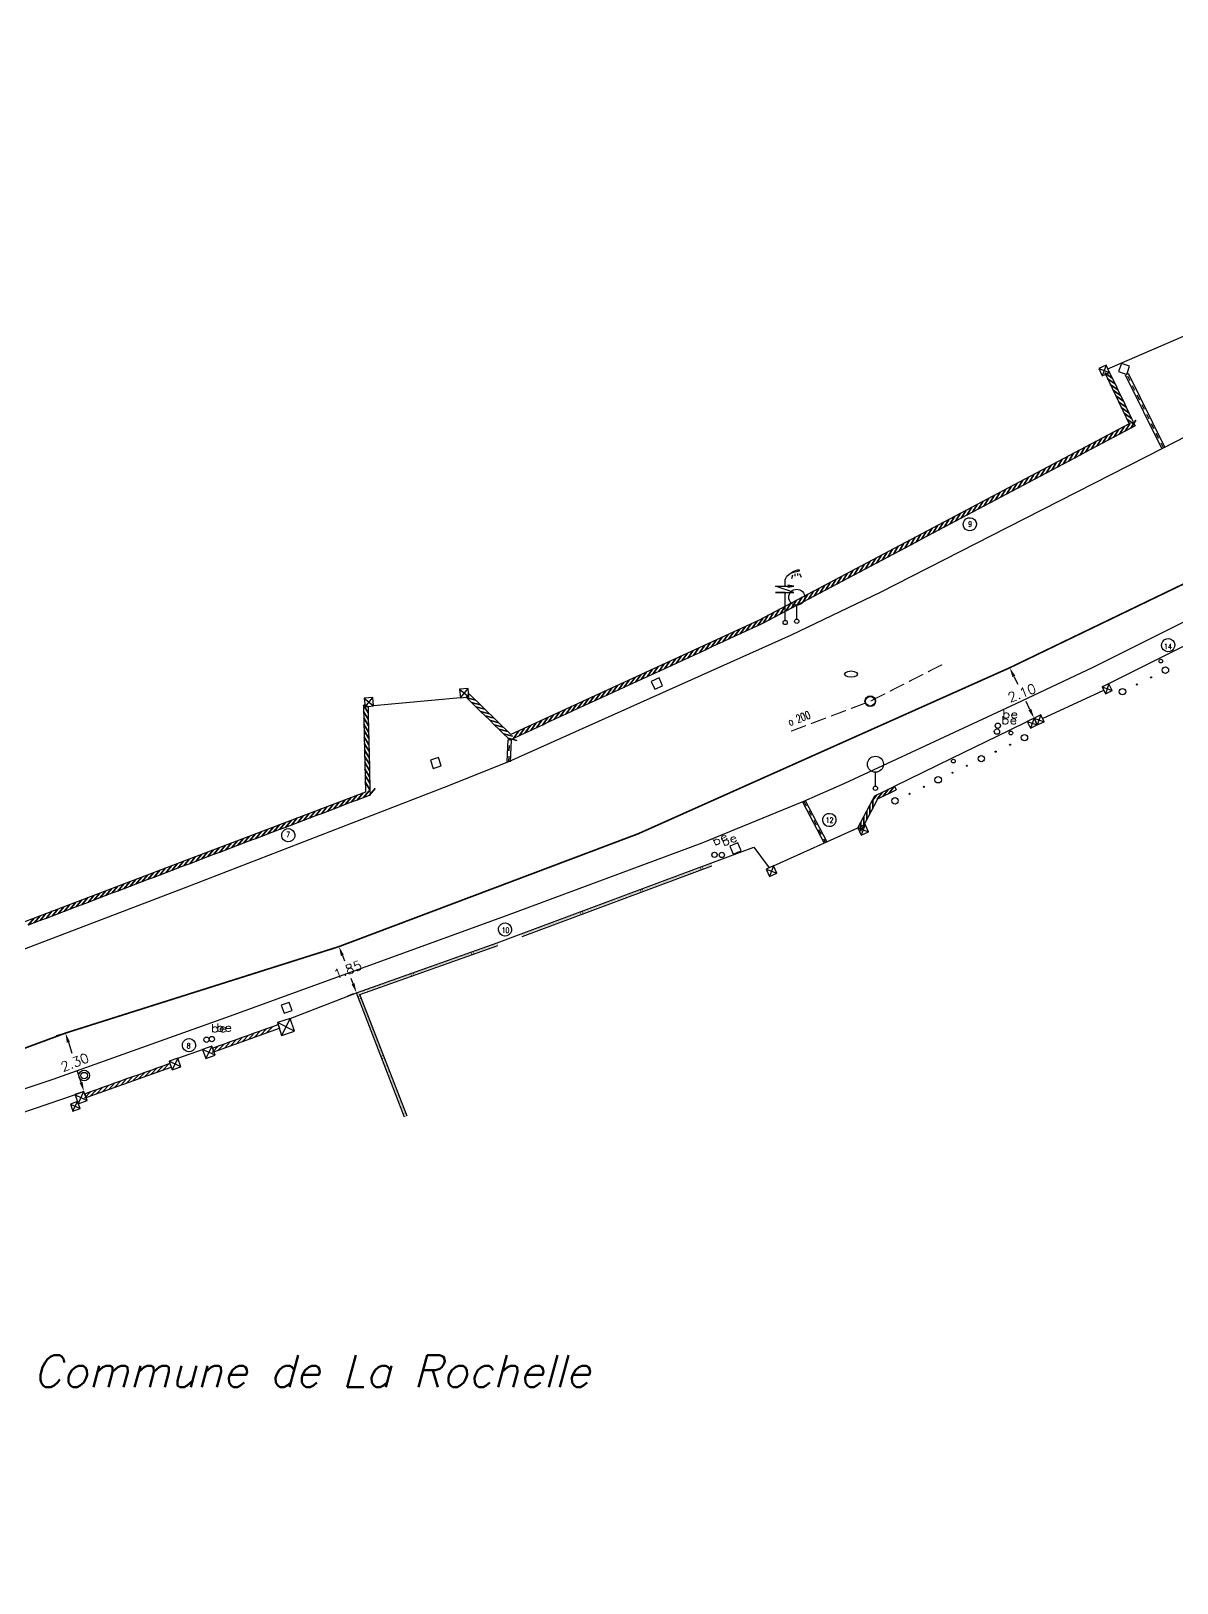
# Model space of a CAD drawing. Extents: x 329973 to 330360, y 136304 to 136475.
# Drawn here: x 330097.5 to 330140.4, y 136341.1 to 136399.3 of the extents above; entities that cross this region are included whole.
import ezdxf
from ezdxf.enums import TextEntityAlignment as Align

# ---------------------------------------------------------------- set-up
doc = ezdxf.new("R2010")
doc.units = 0
doc.header["$PDMODE"] = 2
doc.header["$PDSIZE"] = 0.1
for name, color, linetype in [('A-RESEAU-EAU', 5, 'Continuous'), ('TOP$BATI', 7, 'Continuous'), ('TOP$BORNE-ST', 7, 'Continuous'), ('TOP$EAU', 7, 'Continuous'), ('TOP$GAZ', 7, 'Continuous'), ('TOP$MUR-CLOT', 7, 'Continuous'), ('TOP$PARCELLE', 7, 'Continuous'), ('TOP$PLUVIAL', 7, 'Continuous'), ('TOP$RECL', 7, 'Continuous'), ('TOP$SIGNALIS', 7, 'Continuous'), ('TOP$TOPO', 7, 'Continuous'), ('TOP$TXTEP', 7, 'Continuous'), ('TOP$TXTNO', 7, 'Continuous'), ('TOP$VANNE', 7, 'Continuous'), ('TOP$VEGETAUX', 7, 'Continuous'), ('TOP$VOIRIE', 7, 'Continuous')]:
    doc.layers.add(name, color=color, linetype=linetype)
doc.styles.add('J8', font='SIMPLEX', dxfattribs={"height": 10})
doc.styles.add('NC1', font='SIMPLEX', dxfattribs={"width": 0.7, "height": 0.2})
doc.styles.add('NC2', font='SIMPLEX', dxfattribs={"width": 0.7, "height": 0.3})
doc.styles.get("Standard").update_dxf_attribs({"font": 'SIMPLEX'})
doc.dimstyles.get("Standard").update_dxf_attribs({"dimtxt": 0.18, "dimasz": 0.18, "dimexe": 0.18, "dimexo": 0.0625, "dimgap": 0.09, "dimtad": 0, "dimtih": 1, "dimtoh": 1, "dimdec": 4, "dimzin": 0, "dimdsep": 46, "dimtxsty": 'STANDARD', "dimcen": 0.09, "dimadec": 0, "dimazin": 0, "dimtfac": 1, "dimtdec": 4, "dimtofl": 0, "dimtmove": 0, "dimatfit": 3, "dimfxl": 1, "dimtolj": 1, "dimtzin": 0, "dimarcsym": 0})

# ---------------------------------------------------------------- blocks, each defined once
blk = doc.blocks.new('1S075')
at = {"color": 0}
blk.add_circle((0, 0), 0.1, dxfattribs=at)
at = {"color": 0, "width": 1.354839}
blk.add_text('be', height=0.3, dxfattribs=at).set_placement((0.16, 0.28), (0.76, 0.28), align=Align.FIT)
blk = doc.blocks.new('1S059')
at = {"color": 0}
for p, q in [((0.16, 0.16), (-0.16, 0.16)), ((-0.16, 0.16), (-0.16, -0.16)), ((0, 0), (0, 0)), ((0.16, -0.16), (0.16, 0.16)), ((-0.16, -0.16), (0.16, -0.16))]:
    blk.add_line(p, q, dxfattribs=at)
blk = doc.blocks.new('1S060')
at = {"color": 0}
for p, q in [((0.06, 1.74), (0.14, 1.8)), ((0.14, 1.8), (0.22, 1.86)), ((0.26, 1.86), (0.2, 1.84)), ((0.22, 1.86), (0.32, 1.92)), ((0.28, 1.78), (0.24, 1.64)), ((0.52, 1.92), (0.26, 1.86)), ((0.32, 1.92), (0.46, 1.98)), ((0.36, 1.82), (0.36, 1.74)), ((0.46, 1.98), (0.5, 1.98)), ((0.46, 1.84), (0.46, 1.76)), ((0.5, 1.98), (0.52, 1.98)), ((0.52, 1.98), (0.52, 1.96)), ((0.52, 1.96), (0.52, 1.94)), ((0.52, 1.94), (0.52, 1.92)), ((0.54, 1.84), (0.6, 1.7)), ((0.32, 1.12), (-0.36, 1.36)), ((-0.36, 1.36), (0.32, 1.36)), ((0, 1.6), (0.02, 1.66)), ((0, 1.36), (0, 1.6)), ((0.02, 1.66), (0.06, 1.74)), ((0.32, 1.36), (0.1, 1.4)), ((0.1, 1.32), (0.32, 1.36)), ((0, 1.12), (-0.36, 1.12)), ((-0.36, 1.12), (0.32, 1.12)), ((0, 0.08), (0, 1.12))]:
    blk.add_line(p, q, dxfattribs=at)
blk.add_circle((0, 0), 0.08, dxfattribs=at)
blk = doc.blocks.new('1S144')
at = {"color": 0}
blk.add_line((0, 0.08), (0, 0.6), dxfattribs=at)
for centre, radius in [((0, 0.9), 0.3), ((0, 0), 0.08)]:
    blk.add_circle(centre, radius, dxfattribs=at)
blk = doc.blocks.new('1S098')
at = {"color": 0}
blk.add_line((0, 0), (0, 0), dxfattribs=at)
for radius in [0.2, 0.18]:
    blk.add_circle((0, 0), radius, dxfattribs=at)
blk = doc.blocks.new('1S074')
at = {"color": 0}
for p, q in [((-0.24, 0), (-0.2, 0.06)), ((-0.2, -0.06), (-0.24, 0)), ((-0.2, 0.06), (-0.12, 0.1)), ((-0.12, 0.1), (0, 0.12)), ((0, 0.12), (0.12, 0.1)), ((0, 0), (0, 0)), ((0.12, 0.1), (0.2, 0.06)), ((0.2, 0.06), (0.24, 0)), ((0.24, 0), (0.2, -0.06)), ((-0.12, -0.1), (-0.2, -0.06)), ((0, -0.12), (-0.12, -0.1)), ((0.12, -0.1), (0, -0.12)), ((0.2, -0.06), (0.12, -0.1))]:
    blk.add_line(p, q, dxfattribs=at)
blk = doc.blocks.new('1S005')
at = {"color": 0}
blk.add_line((0, 0), (0, 0), dxfattribs=at)
for radius in [0.2, 0.12]:
    blk.add_circle((0, 0), radius, dxfattribs=at)
blk = doc.blocks.new('2S072')
at = {"color": 0}
for p, q in [((1, 1), (0, 1)), ((0, 1), (0, 0)), ((0, 0), (1, 1)), ((1, 1), (0, 1)), ((0, 1), (1, 0)), ((0, 0), (1, 0)), ((1, 0), (1, 1))]:
    blk.add_line(p, q, dxfattribs=at)
blk = doc.blocks.new('*D65')
at = {"color": 0, "linetype": 'ByBlock', "transparency": 16777216}
for p, q in [((330134.052, 136375.382), (330133.84, 136375.28)), ((330134.321, 136375.112), (330134.464, 136374.816)), ((330134.92, 136373.869), (330134.778, 136374.165)), ((330134.964, 136373.491), (330134.752, 136373.388))]:
    blk.add_line(p, q, dxfattribs=at)
for points in [[(330134.375, 136375.138), (330134.267, 136375.086), (330134.165, 136375.436)], [(330134.974, 136373.895), (330134.866, 136373.843), (330135.077, 136373.545)]]:
    blk.add_solid(points, dxfattribs=at)
at = {"layer": 'DEFPOINTS', "color": 0, "linetype": 'ByBlock', "transparency": 16777216}
for p in [(330134.165, 136375.436, 7.846), (330135.077, 136373.545, 5.083), (330135.077, 136373.545)]:
    blk.add_point(p, dxfattribs=at)
at = {"color": 0, "linetype": 'ByBlock', "transparency": 16777216, "insert": (330134.621, 136374.491), "char_height": 0.36, "attachment_point": 5, "rotation": 20.99594}
blk.add_mtext('\\A1;2.10', dxfattribs=at)
blk = doc.blocks.new('*D66')
at = {"color": 0, "linetype": 'ByBlock', "transparency": 16777216}
for p, q in [((330098.648, 136361.702), (330098.424, 136361.631)), ((330098.876, 136361.397), (330099.006, 136360.987)), ((330099.352, 136359.89), (330099.223, 136360.3)), ((330099.342, 136359.509), (330099.118, 136359.438))]:
    blk.add_line(p, q, dxfattribs=at)
for points in [[(330098.819, 136361.379), (330098.933, 136361.415), (330098.768, 136361.74)], [(330099.295, 136359.872), (330099.41, 136359.908), (330099.461, 136359.547)]]:
    blk.add_solid(points, dxfattribs=at)
at = {"layer": 'DEFPOINTS', "color": 0, "linetype": 'ByBlock', "transparency": 16777216}
for p in [(330098.768, 136361.74, 7.846), (330098.768, 136361.74), (330099.461, 136359.547, 5.64)]:
    blk.add_point(p, dxfattribs=at)
at = {"color": 0, "linetype": 'ByBlock', "transparency": 16777216, "insert": (330099.114, 136360.643), "char_height": 0.36, "attachment_point": 5, "rotation": 20.99594}
blk.add_mtext('\\A1;2.30', dxfattribs=at)
blk = doc.blocks.new('*D67')
at = {"color": 0, "linetype": 'ByBlock', "transparency": 16777216}
for p, q in [((330108.906, 136364.939), (330108.686, 136364.856)), ((330109.15, 136364.646), (330109.223, 136364.454)), ((330109.549, 136363.589), (330109.477, 136363.781)), ((330109.559, 136363.208), (330109.339, 136363.125))]:
    blk.add_line(p, q, dxfattribs=at)
for points in [[(330109.094, 136364.625), (330109.206, 136364.667), (330109.023, 136364.983)], [(330109.493, 136363.568), (330109.605, 136363.61), (330109.676, 136363.252)]]:
    blk.add_solid(points, dxfattribs=at)
at = {"layer": 'DEFPOINTS', "color": 0, "linetype": 'ByBlock', "transparency": 16777216}
for p in [(330109.023, 136364.983, 7.846), (330109.676, 136363.252, 5.469), (330109.676, 136363.252)]:
    blk.add_point(p, dxfattribs=at)
at = {"color": 0, "linetype": 'ByBlock', "transparency": 16777216, "insert": (330109.35, 136364.117), "char_height": 0.36, "attachment_point": 5, "rotation": 20.99594}
blk.add_mtext('\\A1;1.85', dxfattribs=at)

msp = doc.modelspace()

# ---------------------------------------------------------------- linework, layer by layer
at = {"layer": 'A-RESEAU-EAU', "const_width": 0.06, "elevation": 7.846}
msp.add_lwpolyline([(330265.103, 136440.484), (330251.703, 136435.154), (330243.943, 136431.416), (330237.216, 136427.922), (330223.157, 136420.285), (330216.451, 136416.849), (330195.207, 136405.972), (330186.28, 136401.237), (330175.385, 136395.776), (330162.704, 136389.283), (330153.247, 136384.635), (330134.165, 136375.436), (330120.239, 136369.213), (330109.023, 136364.983), (330098.768, 136361.74), (330079.583, 136354.627), (330069.078, 136351.149), (330040.901, 136341.155)], dxfattribs=at)
at = {"layer": 'TOP$MUR-CLOT', "color": 0}
for points, elevation in [([(330137.906, 136386.51), (330138.01, 136386.294), (330137.727, 136386.491), (330138.01, 136386.294), (330138.113, 136386.077), (330137.83, 136386.274), (330138.113, 136386.077), (330138.217, 136385.861), (330137.934, 136386.058), (330138.217, 136385.861), (330138.321, 136385.644), (330138.038, 136385.841), (330138.321, 136385.644), (330138.425, 136385.428), (330138.142, 136385.625), (330138.425, 136385.428), (330138.528, 136385.211), (330138.245, 136385.409), (330138.528, 136385.211), (330138.632, 136384.995), (330138.349, 136385.192), (330138.632, 136384.995), (330138.736, 136384.779), (330138.453, 136384.976), (330138.736, 136384.779), (330138.84, 136384.562), (330138.557, 136384.759), (330138.84, 136384.562), (330138.866, 136384.507), (330138.708, 136384.423), (330138.893, 136384.714), (330138.708, 136384.423), (330138.496, 136384.311), (330138.681, 136384.601), (330138.496, 136384.311), (330138.284, 136384.198), (330138.469, 136384.489), (330138.284, 136384.198), (330138.072, 136384.086), (330138.257, 136384.377), (330138.072, 136384.086), (330137.86, 136383.973), (330138.045, 136384.264), (330137.86, 136383.973), (330137.648, 136383.861), (330137.833, 136384.152), (330137.648, 136383.861), (330137.436, 136383.748), (330137.621, 136384.039), (330137.436, 136383.748), (330137.224, 136383.636), (330137.409, 136383.927), (330137.224, 136383.636), (330137.012, 136383.523), (330137.197, 136383.814), (330137.012, 136383.523), (330136.8, 136383.411), (330136.985, 136383.702), (330136.8, 136383.411), (330136.588, 136383.298), (330136.773, 136383.589), (330136.588, 136383.298), (330136.376, 136383.186), (330136.561, 136383.477), (330136.376, 136383.186), (330136.164, 136383.073), (330136.349, 136383.364), (330136.164, 136383.073), (330135.952, 136382.961), (330136.137, 136383.252), (330135.952, 136382.961), (330135.74, 136382.848), (330135.925, 136383.139), (330135.74, 136382.848), (330135.528, 136382.736), (330135.713, 136383.027), (330135.528, 136382.736), (330135.316, 136382.624), (330135.501, 136382.914), (330135.316, 136382.624), (330135.104, 136382.511), (330135.289, 136382.802), (330135.104, 136382.511), (330134.892, 136382.399), (330135.077, 136382.689), (330134.892, 136382.399), (330134.68, 136382.286), (330134.865, 136382.577), (330134.68, 136382.286), (330134.468, 136382.174), (330134.653, 136382.464), (330134.468, 136382.174), (330134.256, 136382.061), (330134.441, 136382.352), (330134.256, 136382.061), (330134.044, 136381.949), (330134.229, 136382.239), (330134.044, 136381.949), (330133.832, 136381.836), (330134.017, 136382.127), (330133.832, 136381.836), (330133.62, 136381.724), (330133.805, 136382.014), (330133.62, 136381.724), (330133.408, 136381.611), (330133.593, 136381.902), (330133.408, 136381.611), (330133.196, 136381.499), (330133.381, 136381.789), (330133.196, 136381.499), (330132.984, 136381.386), (330133.169, 136381.677), (330132.984, 136381.386), (330132.772, 136381.274), (330132.957, 136381.565), (330132.772, 136381.274), (330132.56, 136381.161), (330132.745, 136381.452), (330132.56, 136381.161), (330132.348, 136381.049), (330132.533, 136381.34), (330132.348, 136381.049), (330132.136, 136380.936), (330132.321, 136381.227), (330132.136, 136380.936), (330131.924, 136380.824), (330132.109, 136381.115), (330131.924, 136380.824), (330131.712, 136380.711), (330131.897, 136381.002), (330131.712, 136380.711), (330131.5, 136380.599), (330131.685, 136380.89), (330131.5, 136380.599), (330131.288, 136380.486), (330131.473, 136380.777), (330131.288, 136380.486), (330131.076, 136380.374), (330131.261, 136380.665), (330131.076, 136380.374), (330130.864, 136380.261), (330131.049, 136380.552), (330130.864, 136380.261), (330130.652, 136380.149), (330130.837, 136380.44), (330130.652, 136380.149), (330130.44, 136380.036), (330130.625, 136380.327), (330130.44, 136380.036), (330130.228, 136379.924), (330130.413, 136380.215), (330130.228, 136379.924), (330130.016, 136379.812), (330130.201, 136380.102), (330130.016, 136379.812), (330129.804, 136379.699), (330129.989, 136379.99), (330129.804, 136379.699), (330129.592, 136379.587), (330129.777, 136379.877), (330129.592, 136379.587), (330129.38, 136379.474), (330129.565, 136379.765), (330129.38, 136379.474), (330129.168, 136379.362), (330129.353, 136379.652), (330129.168, 136379.362), (330128.956, 136379.249), (330129.141, 136379.54), (330128.956, 136379.249), (330128.744, 136379.137), (330128.929, 136379.427), (330128.744, 136379.137), (330128.532, 136379.024), (330128.717, 136379.315), (330128.532, 136379.024), (330128.32, 136378.912), (330128.505, 136379.202), (330128.32, 136378.912), (330128.108, 136378.799), (330128.293, 136379.09), (330128.108, 136378.799), (330127.896, 136378.687), (330128.081, 136378.978), (330127.896, 136378.687), (330127.683, 136378.574), (330127.869, 136378.865), (330127.683, 136378.574), (330127.471, 136378.462), (330127.657, 136378.753), (330127.471, 136378.462), (330127.259, 136378.349), (330127.445, 136378.64), (330127.259, 136378.349), (330127.047, 136378.237), (330127.233, 136378.528), (330127.047, 136378.237), (330126.835, 136378.124), (330127.021, 136378.415), (330126.835, 136378.124), (330126.623, 136378.012), (330126.809, 136378.303), (330126.623, 136378.012), (330126.411, 136377.899), (330126.597, 136378.19), (330126.411, 136377.899), (330126.199, 136377.787), (330126.385, 136378.078), (330126.199, 136377.787), (330125.987, 136377.674), (330126.173, 136377.965), (330125.987, 136377.674), (330125.775, 136377.562), (330125.961, 136377.853), (330125.775, 136377.562), (330125.563, 136377.449), (330125.749, 136377.74), (330125.563, 136377.449), (330125.351, 136377.337), (330125.537, 136377.628), (330125.351, 136377.337), (330125.139, 136377.224), (330125.325, 136377.515), (330125.139, 136377.224), (330124.927, 136377.112), (330125.113, 136377.403), (330124.927, 136377.112), (330124.818, 136377.054), (330124.712, 136377.005), (330124.914, 136377.285), (330124.712, 136377.005), (330124.494, 136376.905), (330124.696, 136377.185), (330124.494, 136376.905), (330124.277, 136376.805), (330124.478, 136377.084), (330124.277, 136376.805), (330124.059, 136376.704), (330124.26, 136376.984), (330124.059, 136376.704), (330123.841, 136376.604), (330124.042, 136376.884), (330123.841, 136376.604), (330123.623, 136376.503), (330123.824, 136376.783), (330123.623, 136376.503), (330123.405, 136376.403), (330123.606, 136376.683), (330123.405, 136376.403), (330123.187, 136376.302), (330123.388, 136376.582), (330123.187, 136376.302), (330122.969, 136376.202), (330123.17, 136376.482), (330122.969, 136376.202), (330122.751, 136376.101), (330122.952, 136376.381), (330122.751, 136376.101), (330122.533, 136376.001), (330122.734, 136376.281), (330122.533, 136376.001), (330122.315, 136375.901), (330122.516, 136376.181), (330122.315, 136375.901), (330122.097, 136375.8), (330122.298, 136376.08), (330122.097, 136375.8), (330121.879, 136375.7), (330122.08, 136375.98), (330121.879, 136375.7), (330121.661, 136375.599), (330121.862, 136375.879), (330121.661, 136375.599), (330121.443, 136375.499), (330121.644, 136375.779), (330121.443, 136375.499), (330121.225, 136375.398), (330121.426, 136375.678), (330121.225, 136375.398), (330121.007, 136375.298), (330121.208, 136375.578), (330121.007, 136375.298), (330120.789, 136375.198), (330120.99, 136375.478), (330120.789, 136375.198), (330120.571, 136375.097), (330120.772, 136375.377), (330120.571, 136375.097), (330120.353, 136374.997), (330120.554, 136375.277), (330120.353, 136374.997), (330120.135, 136374.896), (330120.336, 136375.176), (330120.135, 136374.896), (330119.917, 136374.796), (330120.118, 136375.076), (330119.917, 136374.796), (330119.699, 136374.695), (330119.9, 136374.975), (330119.699, 136374.695), (330119.481, 136374.595), (330119.682, 136374.875), (330119.481, 136374.595), (330119.263, 136374.495), (330119.464, 136374.774), (330119.263, 136374.495), (330119.045, 136374.394), (330119.246, 136374.674), (330119.045, 136374.394), (330118.827, 136374.294), (330119.028, 136374.574), (330118.827, 136374.294), (330118.609, 136374.193), (330118.81, 136374.473), (330118.609, 136374.193), (330118.391, 136374.093), (330118.593, 136374.373), (330118.391, 136374.093), (330118.173, 136373.992), (330118.375, 136374.272), (330118.173, 136373.992), (330117.955, 136373.892), (330118.157, 136374.172), (330117.955, 136373.892), (330117.737, 136373.791), (330117.939, 136374.071), (330117.737, 136373.791), (330117.519, 136373.691), (330117.721, 136373.971), (330117.519, 136373.691), (330117.301, 136373.591), (330117.503, 136373.871), (330117.301, 136373.591), (330117.083, 136373.49), (330117.285, 136373.77), (330117.083, 136373.49), (330116.865, 136373.39), (330117.067, 136373.67), (330116.865, 136373.39), (330116.647, 136373.289), (330116.849, 136373.569), (330116.647, 136373.289), (330116.429, 136373.189), (330116.631, 136373.469), (330116.429, 136373.189), (330116.211, 136373.088), (330116.413, 136373.368), (330116.211, 136373.088), (330115.993, 136372.988), (330116.195, 136373.268), (330115.993, 136372.988), (330115.775, 136372.888), (330115.977, 136373.168), (330115.775, 136372.888), (330115.558, 136372.787), (330115.759, 136373.067), (330115.558, 136372.787), (330115.427, 136372.727), (330115.358, 136372.794), (330115.692, 136372.706), (330115.358, 136372.794), (330115.187, 136372.962), (330115.52, 136372.874), (330115.187, 136372.962), (330115.015, 136373.13), (330115.348, 136373.042), (330115.015, 136373.13), (330114.843, 136373.298), (330115.177, 136373.21), (330114.843, 136373.298), (330114.672, 136373.466), (330115.005, 136373.377), (330114.672, 136373.466), (330114.5, 136373.633), (330114.834, 136373.545), (330114.5, 136373.633), (330114.329, 136373.801), (330114.662, 136373.713), (330114.329, 136373.801), (330114.157, 136373.969), (330114.49, 136373.881), (330114.157, 136373.969), (330113.986, 136374.137), (330114.319, 136374.049), (330113.986, 136374.137), (330113.814, 136374.305), (330114.147, 136374.216), (330113.814, 136374.305), (330113.784, 136374.334)], 5.2), ([(330137.753, 136386.437), (330138.642, 136384.581), (330124.743, 136377.206), (330115.462, 136372.93), (330113.903, 136374.456)], 5.2), ([(330137.906, 136386.51), (330137.753, 136386.437)], 5.2), ([(330113.784, 136374.334), (330113.903, 136374.456)], 5.312), ([(330109.939, 136373.981), (330110.013, 136370.774), (330103.041, 136368.126), (330095.424, 136365.225), (330091.404, 136369.976)], 5.335), ([(330110.109, 136373.984), (330110.115, 136373.745), (330109.938, 136374.041), (330110.115, 136373.745), (330110.12, 136373.505), (330109.944, 136373.801), (330110.12, 136373.505), (330110.126, 136373.265), (330109.949, 136373.561), (330110.126, 136373.265), (330110.132, 136373.025), (330109.955, 136373.321), (330110.132, 136373.025), (330110.137, 136372.785), (330109.96, 136373.081), (330110.137, 136372.785), (330110.143, 136372.545), (330109.966, 136372.841), (330110.143, 136372.545), (330110.148, 136372.305), (330109.971, 136372.601), (330110.148, 136372.305), (330110.154, 136372.065), (330109.977, 136372.361), (330110.154, 136372.065), (330110.159, 136371.825), (330109.982, 136372.121), (330110.159, 136371.825), (330110.165, 136371.585), (330109.988, 136371.881), (330110.165, 136371.585), (330110.17, 136371.345), (330109.993, 136371.641), (330110.17, 136371.345), (330110.176, 136371.105), (330109.999, 136371.401), (330110.176, 136371.105), (330110.181, 136370.865), (330110.004, 136371.161), (330110.181, 136370.865), (330110.186, 136370.658), (330110.156, 136370.646), (330110.376, 136370.912), (330110.156, 136370.646), (330109.931, 136370.561), (330110.151, 136370.827), (330109.931, 136370.561), (330109.707, 136370.476), (330109.927, 136370.741), (330109.707, 136370.476), (330109.482, 136370.391), (330109.703, 136370.656), (330109.482, 136370.391), (330109.258, 136370.306), (330109.478, 136370.571), (330109.258, 136370.306), (330109.034, 136370.22), (330109.254, 136370.486), (330109.034, 136370.22), (330108.809, 136370.135), (330109.029, 136370.401), (330108.809, 136370.135), (330108.585, 136370.05), (330108.805, 136370.315), (330108.585, 136370.05), (330108.361, 136369.965), (330108.581, 136370.23), (330108.361, 136369.965), (330108.136, 136369.879), (330108.356, 136370.145), (330108.136, 136369.879), (330107.912, 136369.794), (330108.132, 136370.06), (330107.912, 136369.794), (330107.688, 136369.709), (330107.908, 136369.974), (330107.688, 136369.709), (330107.463, 136369.624), (330107.683, 136369.889), (330107.463, 136369.624), (330107.239, 136369.539), (330107.459, 136369.804), (330107.239, 136369.539), (330107.014, 136369.453), (330107.235, 136369.719), (330107.014, 136369.453), (330106.79, 136369.368), (330107.01, 136369.634), (330106.79, 136369.368), (330106.566, 136369.283), (330106.786, 136369.548), (330106.566, 136369.283), (330106.341, 136369.198), (330106.561, 136369.463), (330106.341, 136369.198), (330106.117, 136369.113), (330106.337, 136369.378), (330106.117, 136369.113), (330105.893, 136369.027), (330106.113, 136369.293), (330105.893, 136369.027), (330105.668, 136368.942), (330105.888, 136369.208), (330105.668, 136368.942), (330105.444, 136368.857), (330105.664, 136369.122), (330105.444, 136368.857), (330105.22, 136368.772), (330105.44, 136369.037), (330105.22, 136368.772), (330104.995, 136368.686), (330105.215, 136368.952), (330104.995, 136368.686), (330104.771, 136368.601), (330104.991, 136368.867), (330104.771, 136368.601), (330104.546, 136368.516), (330104.767, 136368.781), (330104.546, 136368.516), (330104.322, 136368.431), (330104.542, 136368.696), (330104.322, 136368.431), (330104.098, 136368.346), (330104.318, 136368.611), (330104.098, 136368.346), (330103.873, 136368.26), (330104.093, 136368.526), (330103.873, 136368.26), (330103.649, 136368.175), (330103.869, 136368.441), (330103.649, 136368.175), (330103.425, 136368.09), (330103.645, 136368.355), (330103.425, 136368.09), (330103.2, 136368.005), (330103.42, 136368.27), (330103.2, 136368.005), (330103.101, 136367.967), (330102.976, 136367.919), (330103.196, 136368.185), (330102.976, 136367.919), (330102.752, 136367.834), (330102.972, 136368.1), (330102.752, 136367.834), (330102.527, 136367.749), (330102.747, 136368.014), (330102.527, 136367.749), (330102.303, 136367.663), (330102.523, 136367.929), (330102.303, 136367.663), (330102.079, 136367.578), (330102.299, 136367.843), (330102.079, 136367.578), (330101.855, 136367.492), (330102.074, 136367.758), (330101.855, 136367.492), (330101.63, 136367.407), (330101.85, 136367.672), (330101.63, 136367.407), (330101.406, 136367.321), (330101.626, 136367.587), (330101.406, 136367.321), (330101.182, 136367.236), (330101.402, 136367.502), (330101.182, 136367.236), (330100.957, 136367.151), (330101.177, 136367.416), (330100.957, 136367.151), (330100.733, 136367.065), (330100.953, 136367.331), (330100.733, 136367.065), (330100.509, 136366.98), (330100.729, 136367.245), (330100.509, 136366.98), (330100.285, 136366.894), (330100.504, 136367.16), (330100.285, 136366.894), (330100.06, 136366.809), (330100.28, 136367.074), (330100.06, 136366.809), (330099.836, 136366.723), (330100.056, 136366.989), (330099.836, 136366.723), (330099.612, 136366.638), (330099.832, 136366.904), (330099.612, 136366.638), (330099.387, 136366.553), (330099.607, 136366.818), (330099.387, 136366.553), (330099.163, 136366.467), (330099.383, 136366.733), (330099.163, 136366.467), (330098.939, 136366.382), (330099.159, 136366.647), (330098.939, 136366.382), (330098.715, 136366.296), (330098.934, 136366.562), (330098.715, 136366.296), (330098.49, 136366.211), (330098.71, 136366.476), (330098.49, 136366.211), (330098.266, 136366.125), (330098.486, 136366.391), (330098.266, 136366.125), (330098.042, 136366.04), (330098.262, 136366.306), (330098.042, 136366.04), (330097.818, 136365.955), (330098.037, 136366.22), (330097.818, 136365.955), (330097.593, 136365.869), (330097.813, 136366.135), (330097.593, 136365.869), (330097.369, 136365.784), (330097.589, 136366.049), (330097.369, 136365.784)], 5.335), ([(330110.109, 136373.984), (330109.939, 136373.981)], 5.335), ([(330129.844, 136370.992), (330129.91, 136370.857)], 5.182), ([(330115.848, 136365.461), (330122.965, 136368.104)], 5.388), ([(330115.883, 136365.367), (330123, 136368.01)], 5.388), ([(330111.48, 136358.589), (330109.676, 136363.252), (330114.948, 136365.122)], 5.469), ([(330111.574, 136358.625), (330109.806, 136363.192), (330114.981, 136365.028)], 5.469), ([(330104.277, 136361.178), (330104.503, 136361.259), (330104.271, 136361.016), (330104.503, 136361.259), (330104.729, 136361.34), (330104.497, 136361.097), (330104.729, 136361.34), (330104.955, 136361.421), (330104.723, 136361.178), (330104.955, 136361.421), (330105.181, 136361.502), (330104.949, 136361.259), (330105.181, 136361.502), (330105.407, 136361.583), (330105.175, 136361.34), (330105.407, 136361.583), (330105.633, 136361.664), (330105.401, 136361.421), (330105.633, 136361.664), (330105.858, 136361.745), (330105.627, 136361.502), (330105.858, 136361.745), (330106.084, 136361.826), (330105.853, 136361.583), (330106.084, 136361.826), (330106.31, 136361.907), (330106.078, 136361.664), (330106.31, 136361.907), (330106.536, 136361.988), (330106.304, 136361.745), (330106.536, 136361.988), (330106.737, 136362.06)], 5.575), ([(330104.328, 136361.037), (330106.788, 136361.919)], 5.575), ([(330106.737, 136362.06), (330106.788, 136361.919)], 5.509), ([(330104.277, 136361.178), (330104.328, 136361.037)], 5.575), ([(330099.49, 136359.467), (330099.716, 136359.547), (330099.483, 136359.305), (330099.716, 136359.547), (330099.942, 136359.628), (330099.709, 136359.386), (330099.942, 136359.628), (330100.168, 136359.709), (330099.935, 136359.467), (330100.168, 136359.709), (330100.394, 136359.789), (330100.162, 136359.547), (330100.394, 136359.789), (330100.62, 136359.87), (330100.388, 136359.628), (330100.62, 136359.87), (330100.846, 136359.95), (330100.614, 136359.708), (330100.846, 136359.95), (330101.072, 136360.031), (330100.84, 136359.789), (330101.072, 136360.031), (330101.298, 136360.112), (330101.066, 136359.87), (330101.298, 136360.112), (330101.524, 136360.192), (330101.292, 136359.95), (330101.524, 136360.192), (330101.75, 136360.273), (330101.518, 136360.031), (330101.75, 136360.273), (330101.976, 136360.353), (330101.744, 136360.111), (330101.976, 136360.353), (330102.202, 136360.434), (330101.97, 136360.192), (330102.202, 136360.434), (330102.428, 136360.515), (330102.196, 136360.273), (330102.428, 136360.515), (330102.654, 136360.595), (330102.422, 136360.353), (330102.654, 136360.595), (330102.678, 136360.604)], 5.64), ([(330099.54, 136359.326), (330102.729, 136360.463)], 5.64), ([(330102.678, 136360.604), (330102.729, 136360.463)], 5.618), ([(330099.49, 136359.467), (330099.54, 136359.326)], 5.64)]:
    msp.add_lwpolyline(points, dxfattribs=dict(at, elevation=elevation))
for points in [[(330128.474, 136369.436), (330128.586, 136369.648), (330128.579, 136369.313), (330128.586, 136369.648), (330128.699, 136369.86), (330128.691, 136369.525), (330128.699, 136369.86), (330128.811, 136370.072), (330128.803, 136369.737), (330128.811, 136370.072), (330128.923, 136370.284), (330128.915, 136369.949), (330128.923, 136370.284), (330129.035, 136370.497), (330129.028, 136370.161), (330129.035, 136370.497), (330129.107, 136370.632), (330129.185, 136370.67), (330128.981, 136370.404), (330129.185, 136370.67), (330129.401, 136370.775), (330129.197, 136370.509), (330129.401, 136370.775), (330129.616, 136370.881), (330129.413, 136370.614), (330129.616, 136370.881), (330129.832, 136370.986), (330129.628, 136370.72), (330129.832, 136370.986), (330129.844, 136370.992)], [(330128.607, 136369.366), (330129.217, 136370.519), (330129.91, 136370.857)], [(330128.474, 136369.436), (330128.607, 136369.366)]]:
    msp.add_lwpolyline(points, dxfattribs=at)
at = {"layer": 'TOP$MUR-CLOT', "color": 1, "const_width": 0.00625}
for points, elevation in [([(330115.865, 136365.414), (330118.115, 136366.25), (330120.365, 136367.085), (330122.615, 136367.921), (330122.982, 136368.057)], 5.388), ([(330122.965, 136368.104), (330123, 136368.01)], 5.193), ([(330111.527, 136358.607), (330110.661, 136360.845), (330109.795, 136363.084), (330109.741, 136363.222), (330111.766, 136363.94), (330114.028, 136364.743), (330114.965, 136365.075)], 5.469), ([(330114.948, 136365.122), (330114.981, 136365.028)], 5.385), ([(330115.848, 136365.461), (330115.883, 136365.367)], 5.388), ([(330111.48, 136358.589), (330111.574, 136358.625)], 5.469)]:
    msp.add_lwpolyline(points, dxfattribs=dict(at, elevation=elevation))
at = {"layer": 'TOP$MUR-CLOT', "color": 1, "const_width": 0.02}
for points, elevation in [([(330122.565, 136367.921, 1), (330122.665, 136367.921, 1)], 5.203), ([(330120.315, 136367.085, 1), (330120.415, 136367.085, 1)], 5.265), ([(330118.065, 136366.25, 1), (330118.165, 136366.25, 1)], 5.326), ([(330113.978, 136364.743, 1), (330114.078, 136364.743, 1)], 5.4), ([(330111.716, 136363.94, 1), (330111.816, 136363.94, 1)], 5.436), ([(330109.745, 136363.084, 1), (330109.845, 136363.084, 1)], 5.469), ([(330110.611, 136360.845, 1), (330110.711, 136360.845, 1)], 5.469)]:
    msp.add_lwpolyline(points, format="xyb", close=True, dxfattribs=dict(at, elevation=elevation))
at = {"layer": 'TOP$PARCELLE'}
for points, elevation in [([(330137.844, 136386.64), (330140.762, 136387.911)], 5.2), ([(330135.391, 136373.538), (330137.691, 136374.591)], 5.08), ([(330113.575, 136374.314), (330110.318, 136374.004)], 5.312), ([(330122.965, 136368.104), (330124.573, 136368.716), (330125.146, 136367.937)], 5.193), ([(330114.948, 136365.122), (330115.848, 136365.461)], 5.385), ([(330107.195, 136362.292), (330109.676, 136363.252)], 5.509), ([(330102.974, 136360.796), (330103.907, 136361.13)], 5.746), ([(330099.125, 136359.424), (330093.331, 136357.455)], 5.64)]:
    msp.add_lwpolyline(points, dxfattribs=dict(at, elevation=elevation))
msp.add_lwpolyline([(330125.312, 136368.012), (330128.474, 136369.436)], dxfattribs=at)
at = {"layer": 'TOP$PLUVIAL', "color": 0}
for points, elevation in [([(330139.873, 136383.652), (330138.506, 136386.409)], 5.011), ([(330139.981, 136383.706), (330138.613, 136386.462)], 5.011), ([(330115.325, 136371.92), (330115.367, 136372.73)], 5.191), ([(330115.445, 136371.914), (330115.487, 136372.724)], 5.191), ([(330126.394, 136370.409), (330127.204, 136368.86)], 5.031), ([(330126.5, 136370.465), (330127.31, 136368.916)], 5.031)]:
    msp.add_lwpolyline(points, dxfattribs=dict(at, elevation=elevation))
at = {"layer": 'TOP$PLUVIAL', "color": 4}
for points, elevation in [([(330138.683, 136386.187), (330138.594, 136386.366)], 5.164), ([(330138.86, 136385.829), (330138.771, 136386.008)], 5.142), ([(330139.038, 136385.471), (330138.949, 136385.65)], 5.12), ([(330139.216, 136385.112), (330139.127, 136385.291)], 5.098), ([(330139.394, 136384.754), (330139.305, 136384.933)], 5.077), ([(330139.571, 136384.396), (330139.483, 136384.575)], 5.055), ([(330139.749, 136384.037), (330139.66, 136384.216)], 5.033), ([(330139.927, 136383.679), (330139.838, 136383.858)], 5.011), ([(330115.426, 136372.716), (330115.427, 136372.727)], 5.366), ([(330115.385, 136371.917), (330115.395, 136372.117)], 5.191), ([(330115.406, 136372.316), (330115.416, 136372.516)], 5.278), ([(330126.447, 136370.437), (330126.54, 136370.26)], 5.031), ([(330126.632, 136370.083), (330126.725, 136369.905)], 3.88), ([(330126.818, 136369.728), (330126.91, 136369.551)], 2.729), ([(330127.003, 136369.374), (330127.096, 136369.196)], 1.577), ([(330127.188, 136369.019), (330127.257, 136368.888)], 0.426)]:
    msp.add_lwpolyline(points, dxfattribs=dict(at, elevation=elevation))
at = {"layer": 'TOP$TOPO'}
for points in [[(330132.429, 136380.876), (330132.465, 136380.955), (330132.525, 136381.017), (330132.602, 136381.054), (330132.688, 136381.063), (330132.772, 136381.042), (330132.843, 136380.993), (330132.893, 136380.923), (330132.917, 136380.84), (330132.91, 136380.754), (330132.875, 136380.675), (330132.815, 136380.614), (330132.737, 136380.576), (330132.651, 136380.567), (330132.568, 136380.589), (330132.496, 136380.637), (330132.446, 136380.707), (330132.423, 136380.79), (330132.429, 136380.876)], [(330139.865, 136376.343), (330139.901, 136376.422), (330139.961, 136376.484), (330140.038, 136376.521), (330140.124, 136376.53), (330140.208, 136376.508), (330140.279, 136376.46), (330140.329, 136376.39), (330140.353, 136376.307), (330140.346, 136376.221), (330140.311, 136376.142), (330140.251, 136376.08), (330140.173, 136376.043), (330140.087, 136376.034), (330140.004, 136376.056), (330139.932, 136376.104), (330139.882, 136376.174), (330139.859, 136376.257), (330139.865, 136376.343)], [(330127.164, 136369.789), (330127.199, 136369.867), (330127.26, 136369.929), (330127.337, 136369.967), (330127.423, 136369.975), (330127.507, 136369.954), (330127.578, 136369.905), (330127.628, 136369.836), (330127.652, 136369.752), (330127.645, 136369.666), (330127.61, 136369.588), (330127.55, 136369.526), (330127.472, 136369.489), (330127.386, 136369.48), (330127.303, 136369.501), (330127.231, 136369.55), (330127.181, 136369.62), (330127.157, 136369.703), (330127.164, 136369.789)], [(330106.879, 136369.22), (330106.915, 136369.298), (330106.975, 136369.36), (330107.053, 136369.398), (330107.139, 136369.406), (330107.222, 136369.385), (330107.293, 136369.336), (330107.344, 136369.266), (330107.367, 136369.183), (330107.361, 136369.097), (330107.325, 136369.019), (330107.265, 136368.957), (330107.188, 136368.919), (330107.102, 136368.911), (330107.018, 136368.932), (330106.947, 136368.981), (330106.896, 136369.051), (330106.873, 136369.134), (330106.879, 136369.22)], [(330115.003, 136365.687), (330115.038, 136365.766), (330115.099, 136365.828), (330115.176, 136365.865), (330115.262, 136365.874), (330115.346, 136365.853), (330115.417, 136365.804), (330115.467, 136365.734), (330115.491, 136365.651), (330115.484, 136365.565), (330115.449, 136365.486), (330115.389, 136365.425), (330115.311, 136365.387), (330115.225, 136365.379), (330115.142, 136365.4), (330115.07, 136365.448), (330115.02, 136365.518), (330114.997, 136365.601), (330115.003, 136365.687)], [(330103.156, 136361.351), (330103.192, 136361.429), (330103.252, 136361.491), (330103.33, 136361.528), (330103.416, 136361.537), (330103.499, 136361.516), (330103.57, 136361.467), (330103.621, 136361.397), (330103.644, 136361.314), (330103.638, 136361.228), (330103.602, 136361.15), (330103.542, 136361.088), (330103.465, 136361.05), (330103.379, 136361.042), (330103.295, 136361.063), (330103.224, 136361.111), (330103.173, 136361.181), (330103.15, 136361.264), (330103.156, 136361.351)]]:
    msp.add_lwpolyline(points, dxfattribs=at)
at = {"layer": 'TOP$VANNE', "color": 6, "const_width": 0.04}
for points, elevation in [([(330131.098, 136375.281), (330131.633, 136375.553)], 5.202), ([(330130.385, 136374.918), (330130.92, 136375.191)], 5.205), ([(330128.959, 136374.192), (330129.494, 136374.465)], 5.211), ([(330129.672, 136374.555), (330130.207, 136374.828)], 5.208), ([(330127.464, 136373.624), (330128.025, 136373.836)], 5.234), ([(330128.212, 136373.907), (330128.773, 136374.119)], 5.222), ([(330125.967, 136373.058), (330126.529, 136373.271)], 5.258), ([(330126.716, 136373.341), (330127.277, 136373.553)], 5.246)]:
    msp.add_lwpolyline(points, dxfattribs=dict(at, elevation=elevation))
at = {"layer": 'TOP$VEGETAUX', "color": 3}
for centre, radius in [((330139.465, 136375.077, 5.07), 0.02), ((330140.001, 136375.347, 5.07), 0.12), ((330138.393, 136374.538, 5.07), 0.12), ((330138.929, 136374.808, 5.07), 0.02), ((330134.718, 136372.816, 5.089), 0.12), ((330133.1, 136372.026, 5.117), 0.12), ((330133.64, 136372.289, 5.107), 0.02), ((330134.179, 136372.552, 5.098), 0.02), ((330132.022, 136371.499, 5.135), 0.02), ((330132.561, 136371.762, 5.126), 0.02), ((330130.944, 136370.973, 5.154), 0.02), ((330131.483, 136371.236, 5.145), 0.12), ((330129.866, 136370.446, 5.173), 0.12), ((330130.405, 136370.709, 5.163), 0.02)]:
    msp.add_circle(centre, radius, dxfattribs=at)
at = {"layer": 'TOP$VOIRIE'}
for points, elevation in [([(330044.651, 136346.585), (330051.118, 136348.626), (330052.96, 136349.217), (330058.76, 136351.201), (330065.165, 136353.488), (330075.548, 136357.137), (330084.781, 136360.41), (330094.548, 136363.868), (330103.287, 136367.212), (330112.975, 136370.965), (330115.385, 136371.917), (330125.988, 136376.673), (330129.316, 136378.267), (330134.091, 136380.709), (330139.927, 136383.679), (330145.006, 136386.291), (330147.73, 136387.71), (330156.122, 136391.985), (330168.541, 136398.313)], 7.315), ([(330054.735, 136344.467), (330062.3, 136347.291), (330066.887, 136349.001), (330070.87, 136350.466), (330077.205, 136352.826), (330084.441, 136355.567), (330089.004, 136357.031), (330096.153, 136359.301), (330098.3, 136360.006), (330104.774, 136362.323), (330115.303, 136366.149), (330122.636, 136368.868), (330126.447, 136370.437), (330127.979, 136371.108), (330134.413, 136374.091), (330137.292, 136375.458), (330145.477, 136379.554), (330153.744, 136383.684), (330158.946, 136386.368), (330163.625, 136388.829), (330171.42, 136392.857), (330175.158, 136394.811)], 6.95), ([(330137.632, 136374.715), (330139.776, 136375.794), (330141.92, 136376.873), (330144.064, 136377.951), (330144.077, 136377.958)], 5.07), ([(330129.844, 136370.992), (330132, 136372.045), (330134.157, 136373.098), (330134.824, 136373.424)], 5.169)]:
    msp.add_lwpolyline(points, dxfattribs=dict(at, elevation=elevation))
for centre in [(330139.83, 136375.687, 5.07), (330134.209, 136372.99, 5.095), (330132.053, 136371.937, 5.132)]:
    msp.add_circle(centre, 0.07, dxfattribs=at)

# ---------------------------------------------------------------- block references
at = {"layer": 'TOP$BATI'}
for p, xscale, yscale, zscale, rotation in [((330137.506, 136386.651, 5.2), 0.300000000008426, 0.300000000008426, 0.001, 295.6075185572089), ((330113.575, 136374.314, 5.312), 0.320000000017516, 0.320000000017516, 0.001, 5.435835705835272), ((330137.632, 136374.715, 5.07), 0.279999999985703, 0.279999999985703, 0.001, 295.5599651585007), ((330110, 136373.974, 5.335), 0.320000000017516, 0.320000000017516, 0.001, 5.435835705835272), ((330134.824, 136373.424, 5.083), 0.279999999985703, 0.279999999985703, 0.001, 295.5599651585007), ((330135.077, 136373.545, 5.081), 0.279999999985703, 0.279999999985703, 0.001, 295.5599651585007), ((330128.474, 136369.436), 0.299999999996159, 0.299999999996159, 0.001, 294.2443187141969), ((330125.039, 136367.889), 0.299999999996159, 0.299999999996159, 0.001, 294.2443187141969), ((330107.195, 136362.292, 5.509), 0.509778383201326, 0.509778383201326, 0.029, 197.9373552999809), ((330104.25, 136361.253, 5.575), 0.364387156735302, 0.364387156735302, 0.17, 199.7278632305443), ((330102.974, 136360.796, 5.746), 0.342811901741111, 0.342811901741111, 0.128, 199.0691935324649), ((330099.248, 136359.088, 5.64), 0.357805813263276, 0.357805813263276, 0.02, 20.10623479664009), ((330099.049, 136358.809, 5.654), 0.282773494116967, 0.282773494116967, 0.014000000000582, 20.10623479648055)]:
    msp.add_blockref('2S072', p, dxfattribs=dict(at, xscale=xscale, yscale=yscale, zscale=zscale, rotation=rotation))
at = {"layer": 'TOP$BORNE-ST'}
msp.add_blockref('1S005', (330099.467, 136360.148, 5.615), dxfattribs=at)
at = {"layer": 'TOP$EAU'}
for p in [(330133.721, 136373.262, 5.085), (330133.688, 136373.043, 5.126), (330104.054, 136361.493, 5.599), (330104.255, 136361.515, 5.583)]:
    msp.add_blockref('1S075', p, dxfattribs=at)
for p, rotation in [((330123.097, 136368.423, 5.161), 28.53082746651951), ((330123.374, 136368.418, 5.145), 21.15300994895106)]:
    msp.add_blockref('1S075', p, dxfattribs=dict(at, rotation=rotation))
at = {"layer": 'TOP$GAZ'}
msp.add_blockref('1S074', (330128.216, 136375.199, 5.231), dxfattribs=at)
at = {"layer": 'TOP$RECL'}
msp.add_blockref('1S060', (330125.748, 136377.133, 5.289), dxfattribs=at)
at = {"layer": 'TOP$SIGNALIS'}
for p in [(330126.18, 136377.178, 5.282), (330129.131, 136370.919, 5.147)]:
    msp.add_blockref('1S144', p, dxfattribs=at)
at = {"layer": 'TOP$VANNE'}
for p, rotation in [((330138.453, 136386.64, 5.204), 340.2691951488373), ((330120.941, 136374.845, 5.323), 23.8906364297453), ((330112.651, 136371.866, 5.314), 18.21137917988954), ((330123.884, 136368.66, 5.167), 112.3771103289755), ((330107.061, 136362.686, 5.445), 109.9699976583929)]:
    msp.add_blockref('1S059', p, dxfattribs=dict(at, rotation=rotation))
msp.add_blockref('1S098', (330128.937, 136374.181, 5.211), dxfattribs=at)

# ---------------------------------------------------------------- texts
at = {"layer": 'TOP$TXTEP', "style": 'J8', "oblique": 15}
msp.add_text('Commune de La Rochelle', height=1.2, dxfattribs=at).set_placement((330107.994, 136348.471), align=Align.CENTER)
at = {"layer": 'TOP$TXTNO', "style": 'NC1', "width": 0.7}
for s, p in [('9', (330132.681, 136380.719, -999)), ('14', (330140.097, 136376.134, -999)), ('12', (330127.413, 136369.622, -1998)), ('7', (330107.113, 136369.082, -999)), ('10', (330115.262, 136365.494, -999)), ('8', (330103.382, 136361.162, -999))]:
    msp.add_text(s, height=0.2, dxfattribs=at).set_placement(p, align=Align.CENTER)
at = {"layer": 'TOP$TXTNO', "style": 'NC2', "width": 0.7}
msp.add_text('o 200', height=0.3, rotation=20.70789, dxfattribs=at).set_placement((330126.325, 136373.399, -999), align=Align.CENTER)

# ---------------------------------------------------------------- dimensions: what is measured, and where the dimension line sits
at = {"layer": 'A-RESEAU-EAU'}
for p1, p2, picture, middle in [((330134.165, 136375.436, 7.846), (330135.077, 136373.545, 5.083), '*D65', (330134.621, 136374.491)), ((330109.023, 136364.983, 7.846), (330109.676, 136363.252, 5.469), '*D67', (330109.35, 136364.117)), ((330099.461, 136359.547, 5.64), (330098.768, 136361.74, 7.846), '*D66', (330099.114, 136360.643))]:
    dim = msp.add_aligned_dim(p1=p1, p2=p2, distance=0, dimstyle='Standard', override={"dimscale": 2, "dimdec": 2}, dxfattribs=at)
    dim.commit()
    dim.dimension.update_dxf_attribs({"geometry": picture, "text_midpoint": middle})

doc.saveas('drawing.dxf')
